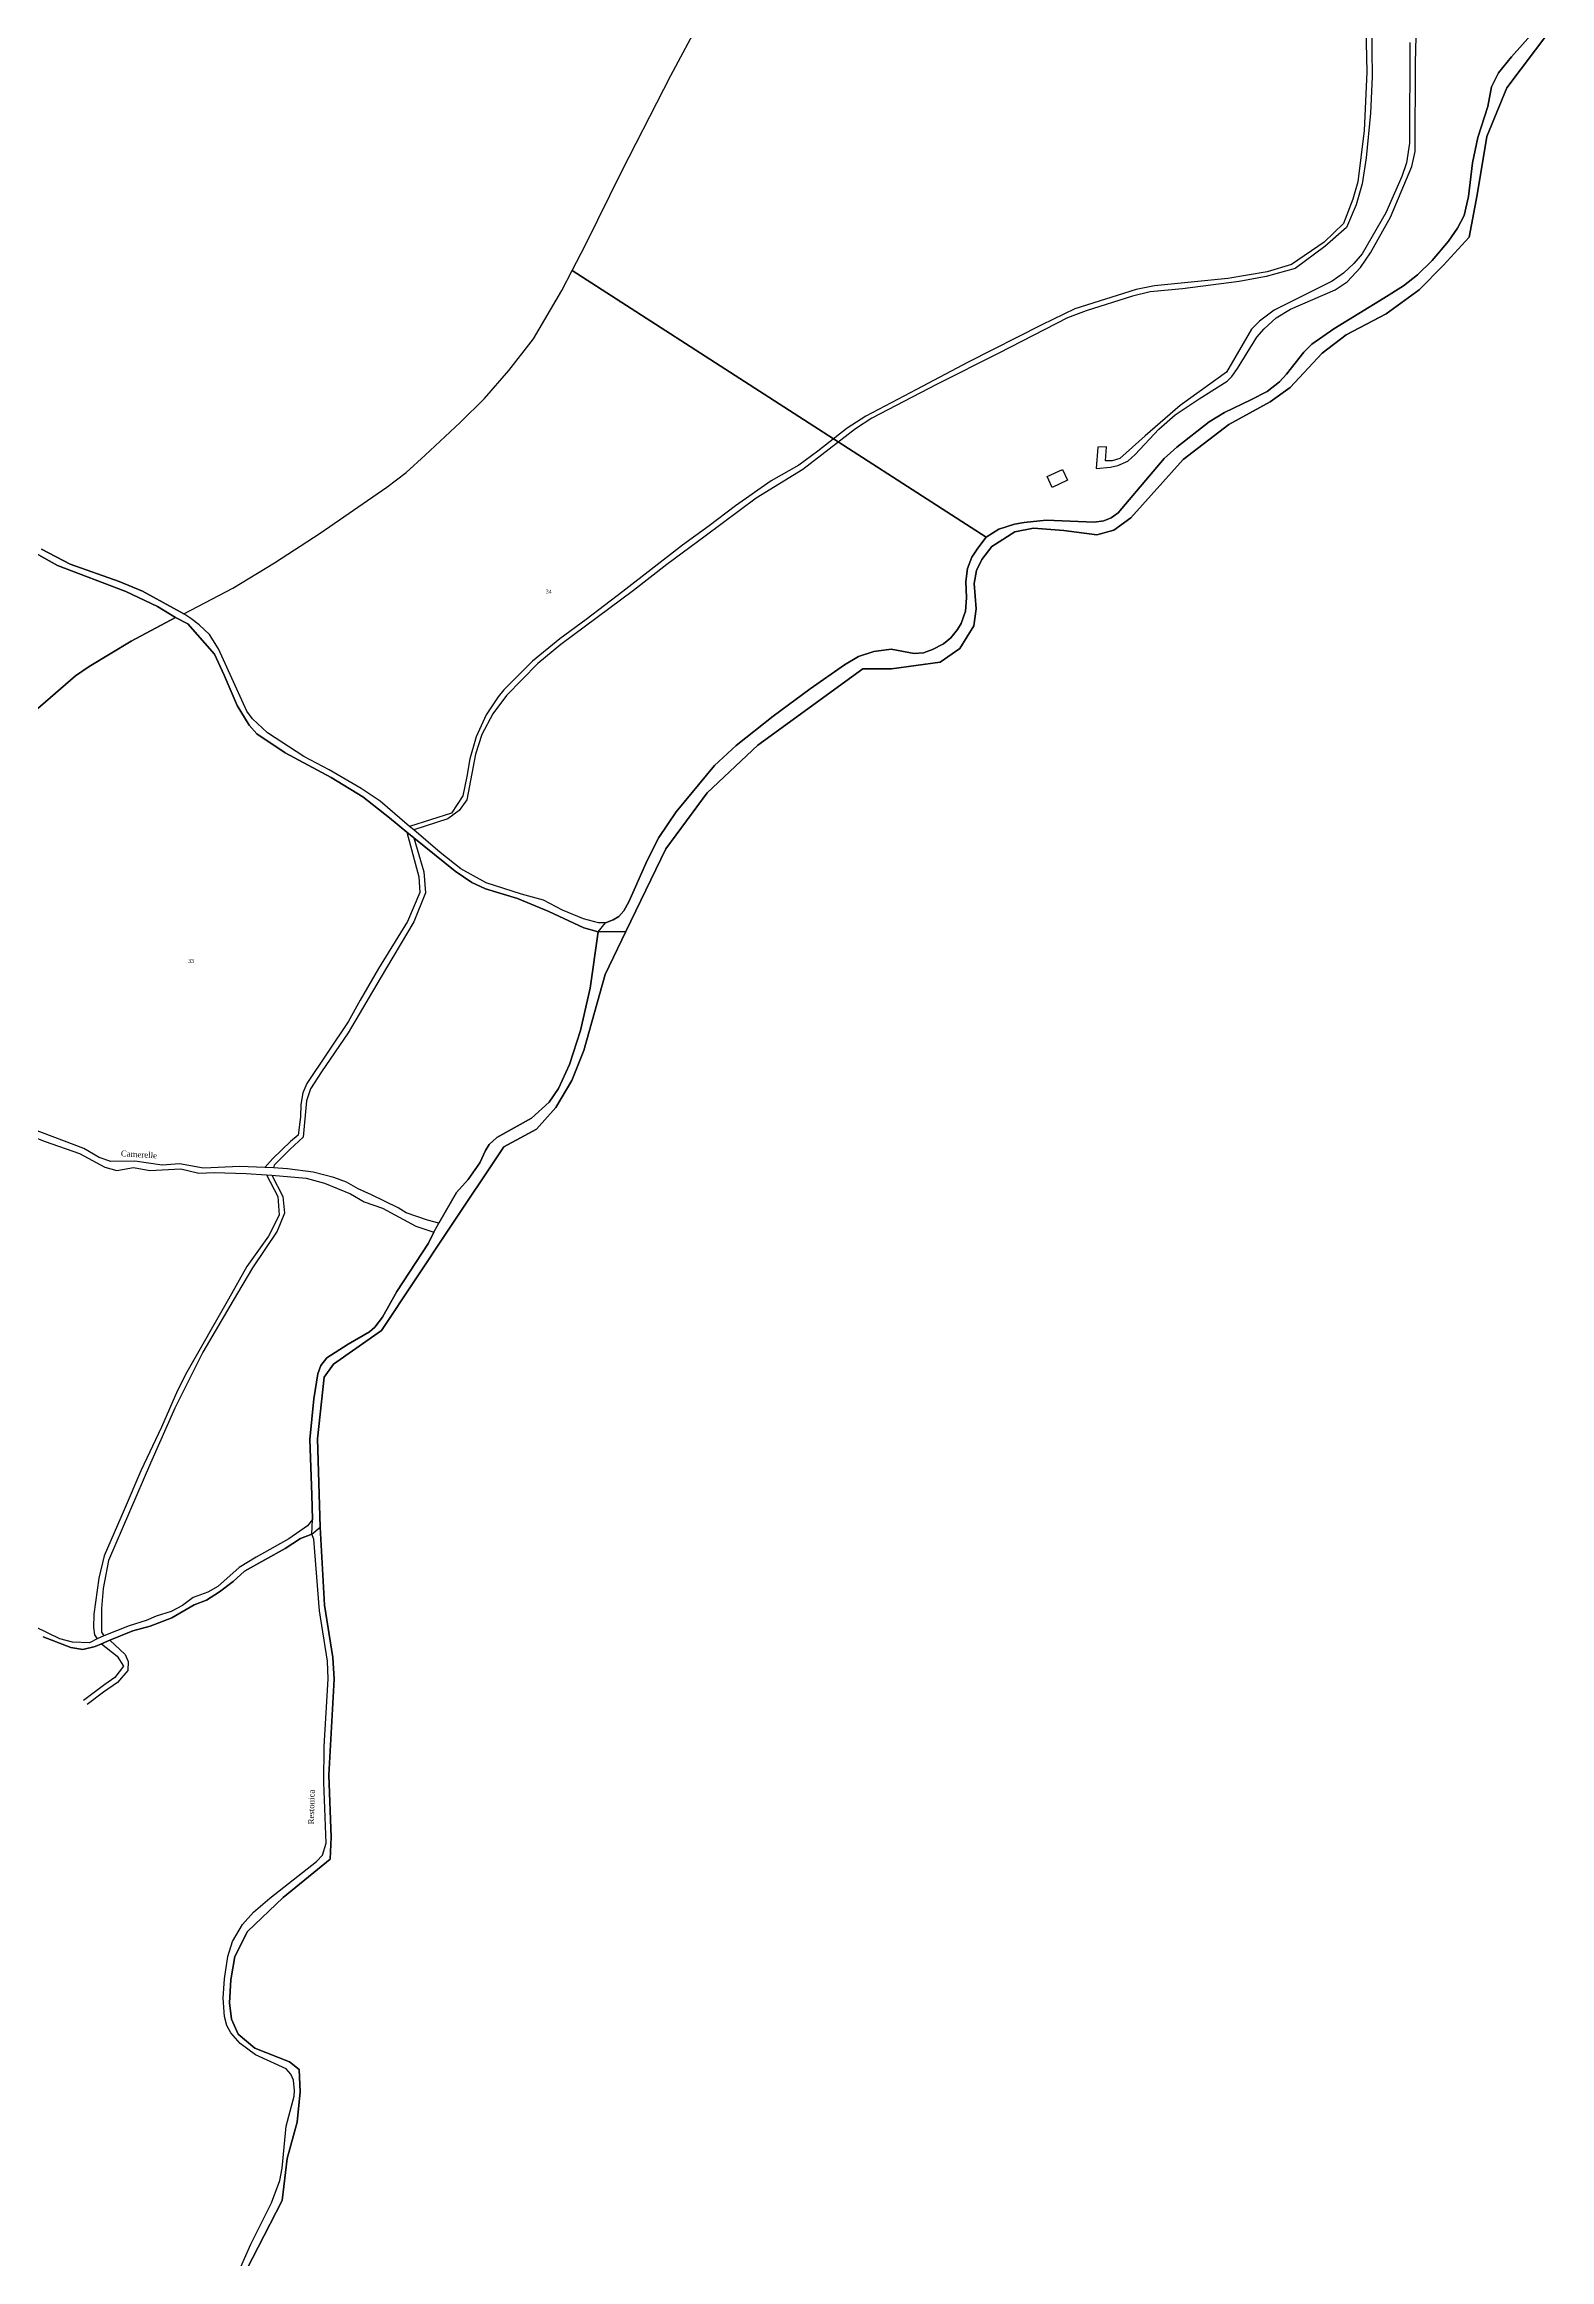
# Model space of a CAD drawing. Extents: x 1189447 to 1205702, y 6141591 to 6152844.
# Drawn here: x 1197682 to 1198457, y 6143493 to 6144633 of the extents above; entities that cross this region are included whole.
import ezdxf

# ---------------------------------------------------------------- set-up
doc = ezdxf.new("R2010")
doc.units = 0
doc.linetypes.add('CONTINU', pattern=[0])
for name, color, linetype in [('1LIEUDIT', 7, 'CONTINU'), ('1PARCELLE', 7, 'CONTINU'), ('1SECTION', 7, 'CONTINU'), ('1SUBDSECT', 7, 'CONTINU'), ('1TRONFLUV', 7, 'CONTINU'), ('3BATIDUR', 7, 'CONTINU'), ('3CHEMIN', 7, 'CONTINU'), ('3PARCELLETEX', 7, 'CONTINU'), ('3TRONFLUVTEX', 7, 'CONTINU')]:
    doc.layers.add(name, color=color, linetype=linetype)
doc.styles.get("Standard").update_dxf_attribs({"font": 'Times New Roman'})

msp = doc.modelspace()

# ---------------------------------------------------------------- linework, layer by layer
at = {"layer": '1LIEUDIT'}
for points in [[(1197675.14, 6144372.87), (1197689.24, 6144364.85), (1197724.39, 6144351.58), (1197740.63, 6144343.75), (1197749.97, 6144338.15), (1197756.24, 6144334.84), (1197769.93, 6144319.23), (1197774.91, 6144308.45), (1197781.69, 6144292.87), (1197787.76, 6144282.72), (1197791.73, 6144278.23), (1197806.33, 6144268.55), (1197830.05, 6144255.86), (1197846.31, 6144245.96), (1197860.11, 6144235.13), (1197868.97, 6144227.69), (1197872.51, 6144224.72), (1197893.87, 6144207.63), (1197902.42, 6144201.88), (1197909.38, 6144198.59), (1197925.84, 6144193.65), (1197941.94, 6144186.93), (1197960.07, 6144178.5), (1197967.38, 6144176.47), (1197967.38, 6144176.47), (1197981.67, 6144176.56), (1198002.16, 6144219.18), (1198023.48, 6144247.92), (1198049.45, 6144272.52), (1198103.49, 6144311.81), (1198118.26, 6144311.8), (1198143.31, 6144315.1), (1198153.38, 6144322.16), (1198160.59, 6144333.85), (1198161.78, 6144342.68), (1198160.9, 6144355.56), (1198162, 6144362.32), (1198164.7, 6144368.07), (1198169.88, 6144374.63), (1198181.72, 6144382.2), (1198191.32, 6144384.05), (1198206.89, 6144382.87), (1198223.91, 6144380.65), (1198232.73, 6144383.09), (1198241.35, 6144389.44), (1198268.39, 6144419.5), (1198291.9, 6144437.45), (1198313.13, 6144449.18), (1198323.44, 6144456.56), (1198339.91, 6144474.22), (1198352.28, 6144483.63), (1198372.74, 6144494.35), (1198389.7, 6144506.8), (1198402.24, 6144519.49), (1198415.44, 6144533.85), (1198419.6, 6144555.63), (1198424.5, 6144585.62), (1198434.83, 6144610.6), (1198456.91, 6144639.95)], [(1197681.95, 6143813.68), (1197696.02, 6143808.29), (1197702.21, 6143807.25), (1197708.54, 6143808.66), (1197711.79, 6143810.17), (1197716.18, 6143812.06), (1197728.03, 6143816.8), (1197736.87, 6143819.14), (1197748.06, 6143823.47), (1197759.55, 6143830.24), (1197765.82, 6143832.61), (1197772.61, 6143836.77), (1197779.65, 6143842.21), (1197785.39, 6143847.52), (1197806.35, 6143859.22), (1197814.28, 6143864.37), (1197820.16, 6143866.54), (1197824.34, 6143870.08), (1197823.02, 6143915.54), (1197826.35, 6143947.29), (1197831.3, 6143954.01), (1197855.85, 6143971.36), (1197890.51, 6144023.44), (1197918.79, 6144065.74), (1197935.71, 6144074.9), (1197945.57, 6144086.03), (1197953.83, 6144099.92), (1197959.97, 6144115.34), (1197970.91, 6144154.47), (1197981.67, 6144176.56), (1197967.38, 6144176.47), (1197967.38, 6144176.47), (1197960.07, 6144178.5), (1197941.94, 6144186.93), (1197925.84, 6144193.65), (1197909.38, 6144198.59), (1197902.42, 6144201.88), (1197893.87, 6144207.63), (1197872.51, 6144224.72), (1197868.97, 6144227.69), (1197860.11, 6144235.13), (1197846.31, 6144245.96), (1197830.05, 6144255.86), (1197806.33, 6144268.55), (1197791.73, 6144278.23), (1197787.76, 6144282.72), (1197781.69, 6144292.87), (1197774.91, 6144308.45), (1197769.93, 6144319.23), (1197756.24, 6144334.84), (1197749.97, 6144338.15), (1197740.63, 6144343.75), (1197724.39, 6144351.58), (1197689.24, 6144364.85), (1197675.14, 6144372.87)], [(1197681.95, 6143813.68), (1197696.02, 6143808.29), (1197702.21, 6143807.25), (1197708.54, 6143808.66), (1197711.79, 6143810.17), (1197716.18, 6143812.06), (1197728.03, 6143816.8), (1197736.87, 6143819.14), (1197748.06, 6143823.47), (1197759.55, 6143830.24), (1197765.82, 6143832.61), (1197772.61, 6143836.77), (1197779.65, 6143842.21), (1197785.39, 6143847.52), (1197806.35, 6143859.22), (1197814.28, 6143864.37), (1197820.16, 6143866.54), (1197820.16, 6143866.54), (1197824.34, 6143870.08), (1197826.58, 6143829.93), (1197830.93, 6143803.11), (1197831.49, 6143791.88), (1197828.83, 6143742.57), (1197830.03, 6143710.58), (1197829.58, 6143699.32), (1197805.36, 6143679.62), (1197786.94, 6143662.08), (1197780.45, 6143649.25), (1197778.47, 6143637.27), (1197777.67, 6143625.44), (1197778.81, 6143616.96), (1197782.21, 6143609.26), (1197790.75, 6143602.02), (1197808.64, 6143594.98), (1197813.54, 6143591.01), (1197814.14, 6143579.63), (1197812.56, 6143563.94), (1197807.38, 6143545.31), (1197804.76, 6143523.6), (1197780.35, 6143476.03)]]:
    msp.add_lwpolyline(points, dxfattribs=at)
at = {"layer": '1PARCELLE'}
for points in [[(1197680.95, 6144373.24), (1197695.83, 6144365.54), (1197720.91, 6144356.61), (1197732.94, 6144351.71), (1197754.15, 6144340.02), (1197779.46, 6144353.26), (1197800.93, 6144366.36), (1197824.3, 6144381.57), (1197858.71, 6144405.25), (1197868.57, 6144412.84), (1197878.36, 6144421.6), (1197896.46, 6144438.49), (1197908.9, 6144450.8), (1197921.43, 6144465.27), (1197934.11, 6144481.51), (1197948.69, 6144506.34), (1197954.06, 6144516.77), (1197960.92, 6144529.94), (1197979.73, 6144568.13), (1198004.8, 6144616.94), (1198019.98, 6144645.51)], [(1198450.02, 6144640.85), (1198437.18, 6144626.62), (1198430.57, 6144618.32), (1198426.93, 6144611.16), (1198425.11, 6144601.14), (1198419.97, 6144585.2), (1198417.2, 6144572.08), (1198415.22, 6144554.81), (1198412.87, 6144544.92), (1198409.56, 6144538.55), (1198404.82, 6144531.82), (1198396.37, 6144521.8), (1198388.99, 6144514.49), (1198381.77, 6144508.73), (1198371.5, 6144502.39), (1198345.79, 6144486.74), (1198334.62, 6144478.73), (1198330.43, 6144474.67), (1198321.57, 6144463.27), (1198317.85, 6144459.43), (1198311.51, 6144454.41), (1198303.2, 6144450.09), (1198289.54, 6144443.61), (1198281.66, 6144438.78), (1198265.08, 6144425.72), (1198258.57, 6144419.95), (1198234.97, 6144391.94), (1198231.25, 6144389.48), (1198227.62, 6144387.93), (1198222.58, 6144387.16), (1198197.81, 6144388.21), (1198186.54, 6144386.98), (1198181.58, 6144386.19), (1198173.5, 6144383.53), (1198167.07, 6144379.42), (1198167.07, 6144379.42), (1197954.06, 6144516.77), (1197960.92, 6144529.94), (1197979.73, 6144568.13), (1198004.8, 6144616.94), (1198019.98, 6144645.51)], [(1198384.92, 6144633.98), (1198384.77, 6144582.13), (1198383.28, 6144572.02), (1198380.85, 6144565), (1198372.63, 6144546.32), (1198360.48, 6144525.32), (1198356.14, 6144520.3), (1198350.84, 6144515.23), (1198345.01, 6144511.18), (1198323.02, 6144500.29), (1198315.22, 6144496.21), (1198307.68, 6144490.61), (1198303.58, 6144486.52), (1198290.59, 6144464.39), (1198266.74, 6144447.17), (1198248.81, 6144431.61), (1198235.76, 6144419.88), (1198231.78, 6144418.84), (1198228.44, 6144418.78), (1198228.91, 6144425.98), (1198224.52, 6144425.75), (1198223.59, 6144414.84), (1198230.91, 6144415.42), (1198234.79, 6144416.36), (1198239.96, 6144418.64), (1198243.59, 6144422.04), (1198255.77, 6144434.99), (1198264.23, 6144442.35), (1198276.62, 6144450.66), (1198291.02, 6144459.74), (1198293.4, 6144462.09), (1198296.35, 6144466.31), (1198306.22, 6144482.39), (1198309.94, 6144486.71), (1198316.11, 6144492.32), (1198323.53, 6144496.81), (1198346.62, 6144506.81), (1198352.69, 6144510.94), (1198359.54, 6144518.27), (1198364.76, 6144525.75), (1198374.94, 6144544.2), (1198385.94, 6144570.28), (1198387.62, 6144577.84), (1198387.83, 6144623.45), (1198388.57, 6144650.32)], [(1197675.14, 6144372.87), (1197689.24, 6144364.85), (1197724.39, 6144351.58), (1197740.63, 6144343.75), (1197749.97, 6144338.15), (1197727.22, 6144325.9), (1197705.49, 6144312.9), (1197698.5, 6144308.19), (1197665.06, 6144279.22)], [(1197665.06, 6144279.22), (1197698.5, 6144308.19), (1197705.49, 6144312.9), (1197727.22, 6144325.9), (1197749.97, 6144338.15), (1197756.24, 6144334.84), (1197769.93, 6144319.23), (1197774.91, 6144308.45), (1197781.69, 6144292.87), (1197787.76, 6144282.72), (1197791.73, 6144278.23), (1197806.33, 6144268.55), (1197830.05, 6144255.86), (1197846.31, 6144245.96), (1197860.11, 6144235.13), (1197868.97, 6144227.69), (1197872.51, 6144224.72), (1197893.87, 6144207.63), (1197902.42, 6144201.88), (1197909.38, 6144198.59), (1197925.84, 6144193.65), (1197941.94, 6144186.93), (1197960.07, 6144178.5), (1197967.38, 6144176.47), (1197963.2, 6144147.52), (1197958.22, 6144125.74), (1197952.66, 6144108.19), (1197946.9, 6144095.84), (1197942.17, 6144088.83), (1197933.03, 6144080.52), (1197915.24, 6144070.56), (1197911.23, 6144066.95), (1197909.44, 6144063.9), (1197906.56, 6144057.57), (1197900.5, 6144049.05), (1197894.47, 6144042.26), (1197885.46, 6144026.52), (1197879.58, 6144028), (1197868.63, 6144031.8), (1197864.44, 6144034.49), (1197850.84, 6144041.16), (1197843.94, 6144044.12), (1197837.94, 6144047.64), (1197831.47, 6144049.98), (1197820.72, 6144052.73), (1197807.63, 6144054.53), (1197800.35, 6144054.99), (1197795.89, 6144055.11), (1197783.12, 6144055.74), (1197764.38, 6144054.88), (1197751.99, 6144057.01), (1197743.14, 6144056.32), (1197729.02, 6144058.36), (1197716.76, 6144058.25), (1197710.71, 6144060.34), (1197702.77, 6144065.01), (1197676.52, 6144074.98)], [(1197675.07, 6144071.69), (1197682.94, 6144068.49), (1197700.5, 6144062.39), (1197713.66, 6144055.31), (1197719.79, 6144053.6), (1197728.26, 6144055.23), (1197736.76, 6144053.71), (1197752.65, 6144054.43), (1197761.9, 6144052.22), (1197769.79, 6144052.57), (1197786.27, 6144052.15), (1197796.69, 6144051.38), (1197799.48, 6144051.28), (1197817.09, 6144049.68), (1197826.62, 6144047.09), (1197840.05, 6144041.6), (1197847, 6144037.54), (1197856.36, 6144034.31), (1197873.52, 6144025.03), (1197882.84, 6144021.92), (1197880.17, 6144016.19), (1197863.86, 6143991.42), (1197856.47, 6143978.22), (1197852.52, 6143973.01), (1197849.75, 6143970.65), (1197838.83, 6143964.32), (1197827.79, 6143957.22), (1197824.73, 6143953.37), (1197823.13, 6143949.06), (1197821.04, 6143936.19), (1197819.08, 6143915.22), (1197820.07, 6143886.72), (1197820.42, 6143874.14), (1197817.78, 6143870.76), (1197808.22, 6143864.06), (1197791.44, 6143854.74), (1197782.66, 6143849.34), (1197771.69, 6143839.51), (1197766.5, 6143836.7), (1197759, 6143833.88), (1197753.59, 6143829.83), (1197747.7, 6143826.72), (1197739.95, 6143824.37), (1197734.88, 6143822.15), (1197726.03, 6143819.42), (1197713.1, 6143814.23), (1197709.71, 6143812.6), (1197705.65, 6143810.59), (1197696.95, 6143810.88), (1197690.42, 6143812.74), (1197678.15, 6143818.6)], [(1197778.45, 6143477.9), (1197788.77, 6143501.2), (1197799.26, 6143522.55), (1197803.61, 6143533.97), (1197804.81, 6143540.32), (1197806.92, 6143561.99), (1197810.94, 6143577.42), (1197811.18, 6143580.32), (1197810.59, 6143585.54), (1197809.35, 6143588.77), (1197806.96, 6143591.38), (1197791.18, 6143598.6), (1197783.14, 6143604.44), (1197778.34, 6143609.88), (1197776.41, 6143613.79), (1197775.08, 6143618.34), (1197774.5, 6143627.76), (1197775.07, 6143637.71), (1197776.79, 6143649.2), (1197779.27, 6143656.95), (1197784.42, 6143665.73), (1197790.1, 6143672.1), (1197798.56, 6143679.3), (1197822.56, 6143698.17), (1197825.57, 6143701.28), (1197827.49, 6143707.53), (1197826.33, 6143738.76), (1197826.4, 6143757.19), (1197828.48, 6143792.11), (1197828.06, 6143801.21), (1197824.08, 6143827.15), (1197821.04, 6143863.96), (1197820.16, 6143866.54), (1197814.28, 6143864.37), (1197806.35, 6143859.22), (1197785.39, 6143847.52), (1197779.65, 6143842.21), (1197772.61, 6143836.77), (1197765.82, 6143832.61), (1197759.55, 6143830.24), (1197748.06, 6143823.47), (1197736.87, 6143819.14), (1197728.03, 6143816.8), (1197716.18, 6143812.06), (1197711.79, 6143810.17), (1197708.54, 6143808.66), (1197702.21, 6143807.25), (1197696.02, 6143808.29), (1197681.95, 6143813.68)]]:
    msp.add_lwpolyline(points, dxfattribs=at)
msp.add_lwpolyline([(1198167.07, 6144379.42), (1198162.67, 6144373.87), (1198159.66, 6144369.14), (1198157.46, 6144363.31), (1198156.56, 6144356.66), (1198156.94, 6144348.25), (1198156.32, 6144341.42), (1198154.19, 6144335.15), (1198152.23, 6144331.91), (1198148.76, 6144327.74), (1198145, 6144324.66), (1198139.45, 6144321.61), (1198134.69, 6144319.92), (1198129.93, 6144319.58), (1198118.19, 6144321.9), (1198109.13, 6144320.68), (1198101.39, 6144318.03), (1198094.04, 6144313.84), (1198076.51, 6144301.48), (1198057.44, 6144287.46), (1198038.44, 6144272.3), (1198027.31, 6144262.05), (1198007.57, 6144238.22), (1197998.6, 6144225), (1197992.52, 6144213.11), (1197983.25, 6144191.83), (1197980.66, 6144187.29), (1197977.99, 6144184.37), (1197975.03, 6144182.66), (1197971.11, 6144181.1), (1197967.55, 6144181.04), (1197959.93, 6144183.08), (1197949, 6144187.54), (1197939.3, 6144192.76), (1197927.99, 6144195.76), (1197909.72, 6144201.57), (1197896.67, 6144208.78), (1197886.16, 6144217.26), (1197872.52, 6144228.9), (1197870.39, 6144230.66), (1197855.27, 6144243.7), (1197845.5, 6144250.22), (1197829.07, 6144259.77), (1197815.96, 6144266.72), (1197797.28, 6144278.84), (1197789.49, 6144285.96), (1197786.71, 6144290.02), (1197772.09, 6144322.04), (1197767.38, 6144329.35), (1197762.13, 6144334.31), (1197757.88, 6144337.63), (1197754.15, 6144340.02), (1197779.46, 6144353.26), (1197800.93, 6144366.36), (1197824.3, 6144381.57), (1197858.71, 6144405.25), (1197868.57, 6144412.84), (1197878.36, 6144421.6), (1197896.46, 6144438.49), (1197908.9, 6144450.8), (1197921.43, 6144465.27), (1197934.11, 6144481.51), (1197948.69, 6144506.34), (1197954.06, 6144516.77), (1198167.07, 6144379.42)], close=True, dxfattribs=at)
at = {"layer": '1SECTION'}
msp.add_lwpolyline([(1197780.35, 6143476.03), (1197804.76, 6143523.6), (1197807.38, 6143545.31), (1197812.56, 6143563.94), (1197814.14, 6143579.63), (1197813.54, 6143591.01), (1197808.64, 6143594.98), (1197790.75, 6143602.02), (1197782.21, 6143609.26), (1197778.81, 6143616.96), (1197777.67, 6143625.44), (1197778.47, 6143637.27), (1197780.45, 6143649.25), (1197786.94, 6143662.08), (1197805.36, 6143679.62), (1197829.58, 6143699.32), (1197830.03, 6143710.58), (1197828.83, 6143742.57), (1197831.49, 6143791.88), (1197830.93, 6143803.11), (1197826.58, 6143829.93), (1197824.34, 6143870.08), (1197823.02, 6143915.54), (1197826.35, 6143947.29), (1197831.3, 6143954.01), (1197855.85, 6143971.36), (1197890.51, 6144023.44), (1197918.79, 6144065.74), (1197935.71, 6144074.9), (1197945.57, 6144086.03), (1197953.83, 6144099.92), (1197959.97, 6144115.34), (1197970.91, 6144154.47), (1197981.67, 6144176.56), (1198002.16, 6144219.18), (1198023.48, 6144247.92), (1198049.45, 6144272.52), (1198103.49, 6144311.81), (1198118.26, 6144311.8), (1198143.31, 6144315.1), (1198153.38, 6144322.16), (1198160.59, 6144333.85), (1198161.78, 6144342.68), (1198160.9, 6144355.56), (1198162, 6144362.32), (1198164.7, 6144368.07), (1198169.88, 6144374.63), (1198181.72, 6144382.2), (1198191.32, 6144384.05), (1198206.89, 6144382.87), (1198223.91, 6144380.65), (1198232.73, 6144383.09), (1198241.35, 6144389.44), (1198268.39, 6144419.5), (1198291.9, 6144437.45), (1198313.13, 6144449.18), (1198323.44, 6144456.56), (1198339.91, 6144474.22), (1198352.28, 6144483.63), (1198372.74, 6144494.35), (1198389.7, 6144506.8), (1198402.24, 6144519.49), (1198415.44, 6144533.85), (1198419.6, 6144555.63), (1198424.5, 6144585.62), (1198434.83, 6144610.6), (1198456.91, 6144639.95)], dxfattribs=at)
at = {"layer": '1SUBDSECT'}
msp.add_lwpolyline([(1197780.35, 6143476.03), (1197804.76, 6143523.6), (1197807.38, 6143545.31), (1197812.56, 6143563.94), (1197814.14, 6143579.63), (1197813.54, 6143591.01), (1197808.64, 6143594.98), (1197790.75, 6143602.02), (1197782.21, 6143609.26), (1197778.81, 6143616.96), (1197777.67, 6143625.44), (1197778.47, 6143637.27), (1197780.45, 6143649.25), (1197786.94, 6143662.08), (1197805.36, 6143679.62), (1197829.58, 6143699.32), (1197830.03, 6143710.58), (1197828.83, 6143742.57), (1197831.49, 6143791.88), (1197830.93, 6143803.11), (1197826.58, 6143829.93), (1197824.34, 6143870.08), (1197823.02, 6143915.54), (1197826.35, 6143947.29), (1197831.3, 6143954.01), (1197855.85, 6143971.36), (1197890.51, 6144023.44), (1197918.79, 6144065.74), (1197935.71, 6144074.9), (1197945.57, 6144086.03), (1197953.83, 6144099.92), (1197959.97, 6144115.34), (1197970.91, 6144154.47), (1197981.67, 6144176.56), (1198002.16, 6144219.18), (1198023.48, 6144247.92), (1198049.45, 6144272.52), (1198103.49, 6144311.81), (1198118.26, 6144311.8), (1198143.31, 6144315.1), (1198153.38, 6144322.16), (1198160.59, 6144333.85), (1198161.78, 6144342.68), (1198160.9, 6144355.56), (1198162, 6144362.32), (1198164.7, 6144368.07), (1198169.88, 6144374.63), (1198181.72, 6144382.2), (1198191.32, 6144384.05), (1198206.89, 6144382.87), (1198223.91, 6144380.65), (1198232.73, 6144383.09), (1198241.35, 6144389.44), (1198268.39, 6144419.5), (1198291.9, 6144437.45), (1198313.13, 6144449.18), (1198323.44, 6144456.56), (1198339.91, 6144474.22), (1198352.28, 6144483.63), (1198372.74, 6144494.35), (1198389.7, 6144506.8), (1198402.24, 6144519.49), (1198415.44, 6144533.85), (1198419.6, 6144555.63), (1198424.5, 6144585.62), (1198434.83, 6144610.6), (1198456.91, 6144639.95)], dxfattribs=at)
at = {"layer": '1TRONFLUV'}
for points in [[(1197778.45, 6143477.9), (1197788.77, 6143501.2), (1197799.26, 6143522.55), (1197803.61, 6143533.97), (1197804.81, 6143540.32), (1197806.92, 6143561.99), (1197810.94, 6143577.42), (1197811.18, 6143580.32), (1197810.59, 6143585.54), (1197809.35, 6143588.77), (1197806.96, 6143591.38), (1197791.18, 6143598.6), (1197783.14, 6143604.44), (1197778.34, 6143609.88), (1197776.41, 6143613.79), (1197775.08, 6143618.34), (1197774.5, 6143627.76), (1197775.07, 6143637.71), (1197776.79, 6143649.2), (1197779.27, 6143656.95), (1197784.42, 6143665.73), (1197790.1, 6143672.1), (1197798.56, 6143679.3), (1197822.56, 6143698.17), (1197825.57, 6143701.28), (1197827.49, 6143707.53), (1197826.33, 6143738.76), (1197826.4, 6143757.19), (1197828.48, 6143792.11), (1197828.06, 6143801.21), (1197824.08, 6143827.15), (1197821.04, 6143863.96), (1197820.16, 6143866.54), (1197820.42, 6143874.14), (1197820.07, 6143886.72), (1197819.08, 6143915.22), (1197821.04, 6143936.19), (1197823.13, 6143949.06), (1197824.73, 6143953.37), (1197827.79, 6143957.22), (1197838.83, 6143964.32), (1197849.75, 6143970.65), (1197852.52, 6143973.01), (1197856.47, 6143978.22), (1197863.86, 6143991.42), (1197880.17, 6144016.19), (1197882.84, 6144021.92), (1197885.46, 6144026.52), (1197894.47, 6144042.26), (1197900.5, 6144049.05), (1197906.56, 6144057.57), (1197909.44, 6144063.9), (1197911.23, 6144066.95), (1197915.24, 6144070.56), (1197933.03, 6144080.52), (1197942.17, 6144088.83), (1197946.9, 6144095.84), (1197952.66, 6144108.19), (1197958.22, 6144125.74), (1197963.2, 6144147.52), (1197967.38, 6144176.47), (1197971.11, 6144181.1), (1197975.03, 6144182.66), (1197977.99, 6144184.37), (1197980.66, 6144187.29), (1197983.25, 6144191.83), (1197992.52, 6144213.11), (1197998.6, 6144225), (1198007.57, 6144238.22), (1198027.31, 6144262.05), (1198038.44, 6144272.3), (1198057.44, 6144287.46), (1198076.51, 6144301.48), (1198094.04, 6144313.84), (1198101.39, 6144318.03), (1198109.13, 6144320.68), (1198118.19, 6144321.9), (1198129.93, 6144319.58), (1198134.69, 6144319.92), (1198139.45, 6144321.61), (1198145, 6144324.66), (1198148.76, 6144327.74), (1198152.23, 6144331.91), (1198154.19, 6144335.15), (1198156.32, 6144341.42), (1198156.94, 6144348.25), (1198156.56, 6144356.66), (1198157.46, 6144363.31), (1198159.66, 6144369.14), (1198162.67, 6144373.87), (1198167.07, 6144379.42), (1198173.5, 6144383.53), (1198181.58, 6144386.19), (1198186.54, 6144386.98), (1198197.81, 6144388.21), (1198222.58, 6144387.16), (1198227.62, 6144387.93), (1198231.25, 6144389.48), (1198234.97, 6144391.94), (1198258.57, 6144419.95), (1198265.08, 6144425.72), (1198281.66, 6144438.78), (1198289.54, 6144443.61), (1198303.2, 6144450.09), (1198311.51, 6144454.41), (1198317.85, 6144459.43), (1198321.57, 6144463.27), (1198330.43, 6144474.67), (1198334.62, 6144478.73), (1198345.79, 6144486.74), (1198371.5, 6144502.39), (1198381.77, 6144508.73), (1198388.99, 6144514.49), (1198396.37, 6144521.8), (1198404.82, 6144531.82), (1198409.56, 6144538.55), (1198412.87, 6144544.92), (1198415.22, 6144554.81), (1198417.2, 6144572.08), (1198419.97, 6144585.2), (1198425.11, 6144601.14), (1198426.93, 6144611.16), (1198430.57, 6144618.32), (1198437.18, 6144626.62), (1198450.02, 6144640.85)], [(1198456.91, 6144639.95), (1198434.83, 6144610.6), (1198424.5, 6144585.62), (1198419.6, 6144555.63), (1198415.44, 6144533.85), (1198402.24, 6144519.49), (1198389.7, 6144506.8), (1198372.74, 6144494.35), (1198352.28, 6144483.63), (1198339.91, 6144474.22), (1198323.44, 6144456.56), (1198313.13, 6144449.18), (1198291.9, 6144437.45), (1198268.39, 6144419.5), (1198241.35, 6144389.44), (1198232.73, 6144383.09), (1198223.91, 6144380.65), (1198206.89, 6144382.87), (1198191.32, 6144384.05), (1198181.72, 6144382.2), (1198169.88, 6144374.63), (1198164.7, 6144368.07), (1198162, 6144362.32), (1198160.9, 6144355.56), (1198161.78, 6144342.68), (1198160.59, 6144333.85), (1198153.38, 6144322.16), (1198143.31, 6144315.1), (1198118.26, 6144311.8), (1198103.49, 6144311.81), (1198049.45, 6144272.52), (1198023.48, 6144247.92), (1198002.16, 6144219.18), (1197981.67, 6144176.56), (1197970.91, 6144154.47), (1197959.97, 6144115.34), (1197953.83, 6144099.92), (1197945.57, 6144086.03), (1197935.71, 6144074.9), (1197918.79, 6144065.74), (1197890.51, 6144023.44), (1197855.85, 6143971.36), (1197831.3, 6143954.01), (1197826.35, 6143947.29), (1197823.02, 6143915.54), (1197824.34, 6143870.08), (1197826.58, 6143829.93), (1197830.93, 6143803.11), (1197831.49, 6143791.88), (1197828.83, 6143742.57), (1197830.03, 6143710.58), (1197829.58, 6143699.32), (1197805.36, 6143679.62), (1197786.94, 6143662.08), (1197780.45, 6143649.25), (1197778.47, 6143637.27), (1197777.67, 6143625.44), (1197778.81, 6143616.96), (1197782.21, 6143609.26), (1197790.75, 6143602.02), (1197808.64, 6143594.98), (1197813.54, 6143591.01), (1197814.14, 6143579.63), (1197812.56, 6143563.94), (1197807.38, 6143545.31), (1197804.76, 6143523.6), (1197780.35, 6143476.03)], [(1197675.14, 6144372.87), (1197689.24, 6144364.85), (1197724.39, 6144351.58), (1197740.63, 6144343.75), (1197749.97, 6144338.15), (1197756.24, 6144334.84), (1197769.93, 6144319.23), (1197774.91, 6144308.45), (1197781.69, 6144292.87), (1197787.76, 6144282.72), (1197791.73, 6144278.23), (1197806.33, 6144268.55), (1197830.05, 6144255.86), (1197846.31, 6144245.96), (1197860.11, 6144235.13), (1197868.97, 6144227.69), (1197872.51, 6144224.72), (1197893.87, 6144207.63), (1197902.42, 6144201.88), (1197909.38, 6144198.59), (1197925.84, 6144193.65), (1197941.94, 6144186.93), (1197960.07, 6144178.5), (1197967.38, 6144176.47), (1197971.11, 6144181.1), (1197967.55, 6144181.04), (1197959.93, 6144183.08), (1197949, 6144187.54), (1197939.3, 6144192.76), (1197927.99, 6144195.76), (1197909.72, 6144201.57), (1197896.67, 6144208.78), (1197886.16, 6144217.26), (1197872.52, 6144228.9), (1197870.39, 6144230.66), (1197855.27, 6144243.7), (1197845.5, 6144250.22), (1197829.07, 6144259.77), (1197815.96, 6144266.72), (1197797.28, 6144278.84), (1197789.49, 6144285.96), (1197786.71, 6144290.02), (1197772.09, 6144322.04), (1197767.38, 6144329.35), (1197762.13, 6144334.31), (1197757.88, 6144337.63), (1197754.15, 6144340.02), (1197732.94, 6144351.71), (1197720.91, 6144356.61), (1197695.83, 6144365.54), (1197680.95, 6144373.24)], [(1197675.07, 6144071.69), (1197682.94, 6144068.49), (1197700.5, 6144062.39), (1197713.66, 6144055.31), (1197719.79, 6144053.6), (1197728.26, 6144055.23), (1197736.76, 6144053.71), (1197752.65, 6144054.43), (1197761.9, 6144052.22), (1197769.79, 6144052.57), (1197786.27, 6144052.15), (1197796.69, 6144051.38), (1197799.48, 6144051.28), (1197817.09, 6144049.68), (1197826.62, 6144047.09), (1197840.05, 6144041.6), (1197847, 6144037.54), (1197856.36, 6144034.31), (1197873.52, 6144025.03), (1197882.84, 6144021.92), (1197885.46, 6144026.52), (1197885.46, 6144026.52), (1197879.58, 6144028), (1197868.63, 6144031.8), (1197864.44, 6144034.49), (1197850.84, 6144041.16), (1197843.94, 6144044.12), (1197837.94, 6144047.64), (1197831.47, 6144049.98), (1197820.72, 6144052.73), (1197807.63, 6144054.53), (1197800.35, 6144054.99), (1197795.89, 6144055.11), (1197783.12, 6144055.74), (1197764.38, 6144054.88), (1197751.99, 6144057.01), (1197743.14, 6144056.32), (1197729.02, 6144058.36), (1197716.76, 6144058.25), (1197710.71, 6144060.34), (1197702.77, 6144065.01), (1197676.52, 6144074.98)], [(1197681.95, 6143813.68), (1197696.02, 6143808.29), (1197702.21, 6143807.25), (1197708.54, 6143808.66), (1197711.79, 6143810.17), (1197716.18, 6143812.06), (1197728.03, 6143816.8), (1197736.87, 6143819.14), (1197748.06, 6143823.47), (1197759.55, 6143830.24), (1197765.82, 6143832.61), (1197772.61, 6143836.77), (1197779.65, 6143842.21), (1197785.39, 6143847.52), (1197806.35, 6143859.22), (1197814.28, 6143864.37), (1197820.16, 6143866.54), (1197820.42, 6143874.14), (1197817.78, 6143870.76), (1197808.22, 6143864.06), (1197791.44, 6143854.74), (1197782.66, 6143849.34), (1197771.69, 6143839.51), (1197766.5, 6143836.7), (1197759, 6143833.88), (1197753.59, 6143829.83), (1197747.7, 6143826.72), (1197739.95, 6143824.37), (1197734.88, 6143822.15), (1197726.03, 6143819.42), (1197713.1, 6143814.23), (1197709.71, 6143812.6), (1197705.65, 6143810.59), (1197696.95, 6143810.88), (1197690.42, 6143812.74), (1197678.15, 6143818.6)]]:
    msp.add_lwpolyline(points, dxfattribs=at)
at = {"layer": '3BATIDUR'}
msp.add_lwpolyline([(1198198.32, 6144410.65), (1198206.28, 6144414.36), (1198208.88, 6144408.79), (1198200.92, 6144405.07), (1198198.32, 6144410.65)], close=True, dxfattribs=at)
at = {"layer": '3CHEMIN'}
for points in [[(1198361.93, 6144656.78), (1198362.76, 6144618.7), (1198361.44, 6144588.69), (1198358.29, 6144562.34), (1198355.72, 6144553.34), (1198350.81, 6144540.94), (1198340.89, 6144531.34), (1198324.08, 6144519.71), (1198311.59, 6144515.93), (1198291.31, 6144512.61), (1198253.65, 6144508.75), (1198244.13, 6144506.87), (1198212.66, 6144496.99), (1198195.61, 6144488.69), (1198157.73, 6144469.48), (1198131.14, 6144455.53), (1198105.15, 6144441.82), (1198095.56, 6144435.61), (1198080.36, 6144423.79), (1198070.7, 6144416.53), (1198056.36, 6144408.39), (1198038.05, 6144395.54), (1198024.51, 6144385.27), (1198010.84, 6144375.29), (1197980.01, 6144351.49), (1197961.28, 6144337.05), (1197947.65, 6144327.19), (1197933.64, 6144315.64), (1197918.9, 6144301.01), (1197915.86, 6144297.36), (1197909.85, 6144288.06), (1197904.58, 6144276.74), (1197901.38, 6144265.46), (1197899.87, 6144256.38), (1197897.73, 6144246.36), (1197891.96, 6144237.4), (1197870.39, 6144230.66)], [(1198365.01, 6144657.67), (1198365.6, 6144616.27), (1198364.77, 6144597.7), (1198362.56, 6144574.66), (1198360.5, 6144561.34), (1198357.35, 6144550.47), (1198352.4, 6144538.82), (1198341.2, 6144529), (1198326.05, 6144517.66), (1198311.11, 6144513.52), (1198297.1, 6144510.99), (1198267.97, 6144507.22), (1198251.38, 6144505.63), (1198242.36, 6144503.5), (1198218.46, 6144495.86), (1198208.82, 6144492.29), (1198173.56, 6144474.11), (1198141.49, 6144458.07), (1198108.23, 6144440.74), (1198099.76, 6144435.24), (1198072.69, 6144414.36), (1198048.63, 6144399.49), (1198022.38, 6144379.96), (1198002.66, 6144365.42), (1197985.53, 6144352), (1197948.14, 6144324.26), (1197936.35, 6144314.55), (1197920.25, 6144298.05), (1197913.16, 6144288.57), (1197907.51, 6144277.99), (1197904.23, 6144267.82), (1197899.74, 6144244.41), (1197895.85, 6144238.93), (1197890.08, 6144234.53), (1197872.52, 6144228.9)], [(1197868.97, 6144227.69), (1197875.21, 6144204.75), (1197875.73, 6144196.68), (1197869.3, 6144181.71), (1197854.44, 6144157.54), (1197844.94, 6144141.27), (1197838.74, 6144130.13), (1197817.46, 6144098.33), (1197815.49, 6144093.59), (1197814.39, 6144087.53), (1197814.18, 6144081.25), (1197813.11, 6144071.87), (1197809.17, 6144068.55), (1197800.03, 6144059.82), (1197795.89, 6144055.11)], [(1197872.51, 6144224.72), (1197877.75, 6144207.36), (1197878.56, 6144196.52), (1197872.56, 6144181.64), (1197855.18, 6144152.43), (1197838.78, 6144124.42), (1197825.07, 6144104.43), (1197819.46, 6144095.62), (1197817.39, 6144089.49), (1197815.67, 6144070.84), (1197808.99, 6144064.66), (1197800.73, 6144056.37), (1197800.35, 6144054.99)], [(1197796.69, 6144051.38), (1197802.51, 6144040.29), (1197803.22, 6144030.7), (1197797.74, 6144019.76), (1197786.7, 6144004.24), (1197777.21, 6143987.5), (1197755.79, 6143949.79), (1197750.94, 6143940.42), (1197742.8, 6143921.49), (1197732.03, 6143899.03), (1197723.57, 6143878.96), (1197713.33, 6143855.32), (1197710.57, 6143843.84), (1197707.93, 6143825.4), (1197707.81, 6143818.54), (1197708.33, 6143814.74), (1197709.71, 6143812.6)], [(1197799.48, 6144051.28), (1197805.15, 6144040.26), (1197805.99, 6144031.66), (1197802.26, 6144022.44), (1197789.57, 6144003.62), (1197779.56, 6143986.72), (1197764.06, 6143960.24), (1197749.54, 6143931.37), (1197737.07, 6143903.02), (1197715.42, 6143852.97), (1197712.77, 6143838.62), (1197711.85, 6143828.34), (1197711.84, 6143816.1), (1197713.1, 6143814.23)], [(1197711.79, 6143810.17), (1197719.98, 6143803.81), (1197723.16, 6143798.64), (1197718.65, 6143792.74), (1197713.66, 6143789.14), (1197702.56, 6143780.9)], [(1197716.18, 6143812.06), (1197724.08, 6143804.55), (1197725.62, 6143801.07), (1197725.42, 6143796.34), (1197720.19, 6143790.12), (1197712.94, 6143785.16), (1197704.5, 6143778.9)]]:
    msp.add_lwpolyline(points, dxfattribs=at)

# ---------------------------------------------------------------- texts
at = {"layer": '3PARCELLETEX'}
for s, p in [('34', (1197940.43, 6144350.49)), ('33', (1197756.44, 6144160.43))]:
    msp.add_text(s, height=2, dxfattribs=at).set_placement(p)
at = {"layer": '3TRONFLUVTEX'}
for s, rotation, p in [('Camerelle', 356.5, (1197721.76, 6144060.97)), ('Restonica', 88.8, (1197821.13, 6143717.16))]:
    msp.add_text(s, height=3, rotation=rotation, dxfattribs=at).set_placement(p)

doc.saveas('drawing.dxf')
